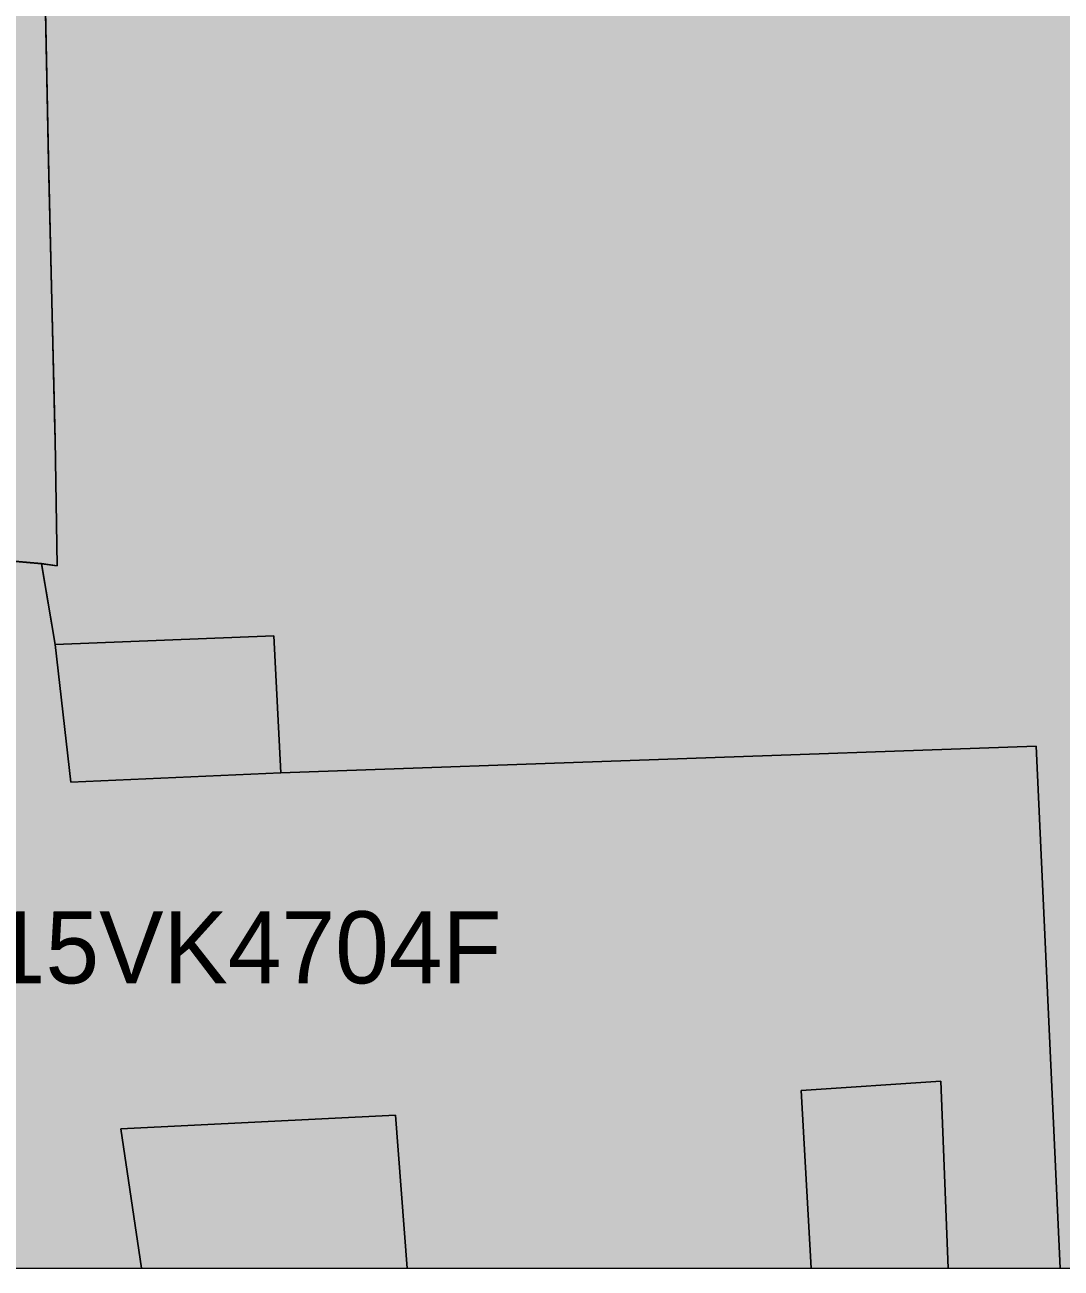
# Model space of a CAD drawing. Header units: metres. Extents: x -6 to 1255, y -2 to 532.
# Drawn here: x 982.48 to 996.84, y 0 to 17.25 of the extents above; entities that cross this region are included whole.
import ezdxf

# ---------------------------------------------------------------- set-up
doc = ezdxf.new("R2010")
doc.units = ezdxf.units.M
doc.header["$MEASUREMENT"] = 0
for name, color, linetype, lineweight, true_color in [('TPX_BUILDINGS', 7, 'CONTINUOUS', 0, 0x000000), ('TPX_BUILDINGS_HATCH', 7, 'CONTINUOUS', 0, 0xf0f0f0), ('TPX_BUILDINGS_SHADOWS_HATCH', 7, 'CONTINUOUS', 0, 0x000000), ('TPX_BUILDINGS_SHADOWS_OUTLINES', 7, 'CONTINUOUS', 0, 0x000000), ('TPX_CADASTRES', 7, 'CONTINUOUS', 0, 0x646464), ('TPX_CADASTRES_TEXT', 7, 'CONTINUOUS', 0, 0x000000), ('TPX_FRAME_PROJECT', 7, 'CONTINUOUS', 0, 0x000000)]:
    doc.layers.add(name, color=color, linetype=linetype, lineweight=lineweight, true_color=true_color)

msp = doc.modelspace()

# ---------------------------------------------------------------- hatches: boundary and pattern name
at = {"layer": 'TPX_BUILDINGS_HATCH'}
for points in [[(984.036, 23.259), (982.646, 23.182), (982.805, 15.392), (982.893, 11.632), (982.896, 11.492), (982.926, 9.742), (982.706, 9.772), (982.896, 8.652), (985.926, 8.772), (986.026, 6.872), (996.496, 7.242), (996.827, 0), (1026.546, 0), (1026.526, 0.401), (1025.896, 12.272), (1025.866, 12.872), (1025.844, 13.292), (1025.756, 14.992), (1025.699, 16.082), (1025.587, 18.232), (1025.507, 19.772), (1025.336, 23.062), (1020.636, 22.862), (1020.476, 22.852), (1014.496, 22.592), (1014.086, 32.062), (987.277, 40.212), (985.957, 35.092), (986.236, 23.372), (984.276, 23.272), (984.036, 23.259)], [(975.277, 22.712), (971.117, 22.462), (973.026, 10.652), (977.426, 10.242), (977.676, 10.22), (982.706, 9.772), (982.926, 9.742), (982.896, 11.492), (982.893, 11.632), (982.805, 15.392), (982.646, 23.182), (979.706, 22.992), (975.656, 22.736), (975.277, 22.712)], [(977.426, 10.242), (973.026, 10.652), (974.764, 0), (984.095, 0), (983.806, 1.932), (987.616, 2.122), (987.778, 0), (993.376, 0), (993.236, 2.462), (995.176, 2.592), (995.275, 0), (996.827, 0), (996.496, 7.242), (986.026, 6.872), (983.116, 6.742), (982.896, 8.652), (982.706, 9.772), (977.676, 10.22), (977.426, 10.242)]]:
    msp.add_hatch(color=256, dxfattribs=at).paths.add_polyline_path(points)
at = {"layer": 'TPX_BUILDINGS_SHADOWS_HATCH'}
for points in [[(985.926, 8.772), (982.896, 8.652), (983.116, 6.742), (986.026, 6.872), (985.926, 8.772)], [(995.176, 2.592), (993.236, 2.462), (993.376, 0), (995.275, 0), (995.176, 2.592)], [(987.616, 2.122), (983.806, 1.932), (984.095, 0), (987.778, 0), (987.616, 2.122)]]:
    msp.add_hatch(color=256, dxfattribs=at).paths.add_polyline_path(points)

# ---------------------------------------------------------------- linework, layer by layer
at = {"layer": 'TPX_BUILDINGS', "elevation": 0.042}
msp.add_lwpolyline([(1014.086, 32.062), (987.277, 40.212), (985.957, 35.092), (986.236, 23.372), (984.276, 23.272), (984.036, 23.259), (982.646, 23.182), (982.805, 15.392), (982.893, 11.632), (982.896, 11.492), (982.926, 9.742), (982.706, 9.772), (982.896, 8.652), (985.926, 8.772), (986.026, 6.872), (996.496, 7.242), (996.827, 0), (1026.546, 0)], dxfattribs=at)
for points in [[(975.277, 22.712), (971.117, 22.462), (973.026, 10.652), (977.426, 10.242), (977.676, 10.22), (982.706, 9.772), (982.926, 9.742), (982.896, 11.492), (982.893, 11.632), (982.805, 15.392), (982.646, 23.182), (979.706, 22.992), (975.656, 22.736)], [(977.426, 10.242), (973.026, 10.652), (974.764, 0), (984.095, 0), (983.806, 1.932), (987.616, 2.122), (987.778, 0), (993.376, 0), (993.236, 2.462), (995.176, 2.592), (995.275, 0), (996.827, 0), (996.496, 7.242), (986.026, 6.872), (983.116, 6.742), (982.896, 8.652), (982.706, 9.772), (977.676, 10.22)]]:
    msp.add_lwpolyline(points, close=True, dxfattribs=at)
at = {"layer": 'TPX_BUILDINGS_SHADOWS_OUTLINES', "elevation": 0.039}
for points in [[(985.926, 8.772), (982.896, 8.652), (983.116, 6.742), (986.026, 6.872)], [(995.176, 2.592), (993.236, 2.462), (993.376, 0), (995.275, 0)], [(987.616, 2.122), (983.806, 1.932), (984.095, 0), (987.778, 0)]]:
    msp.add_lwpolyline(points, close=True, dxfattribs=at)
at = {"layer": 'TPX_CADASTRES', "elevation": 0.024}
for points in [[(984.276, 23.273), (982.646, 23.183), (982.806, 15.343), (982.896, 11.493), (982.926, 9.743), (982.706, 9.773), (982.896, 8.653), (985.926, 8.772), (986.026, 6.872), (996.496, 7.242), (996.827, 0), (1026.546, 0), (1026.526, 0.402), (1025.896, 12.272), (1025.866, 12.872), (1025.336, 23.062), (1025.056, 28.742), (1014.086, 32.062), (987.277, 40.213), (985.957, 35.093), (986.236, 23.373)], [(975.277, 22.713), (971.117, 22.463), (973.026, 10.653), (977.426, 10.243), (982.706, 9.773), (982.926, 9.743), (982.896, 11.493), (982.806, 15.343), (982.646, 23.183), (979.706, 22.993)], [(977.426, 10.243), (973.026, 10.653), (974.764, 0), (996.827, 0), (996.496, 7.242), (986.026, 6.872), (985.926, 8.772), (982.896, 8.653), (982.706, 9.773)]]:
    msp.add_lwpolyline(points, close=True, dxfattribs=at)
at = {"layer": 'TPX_FRAME_PROJECT', "elevation": 0}
msp.add_lwpolyline([(0, 0), (1250.887, 0), (1250.887, 529.644), (0, 529.644)], close=True, dxfattribs=at)

# ---------------------------------------------------------------- texts
at = {"layer": 'TPX_CADASTRES_TEXT'}
msp.add_text('0846415VK4704F', height=1, dxfattribs=at).set_placement((978.301, 3.951, 0.024))

doc.saveas('drawing.dxf')
